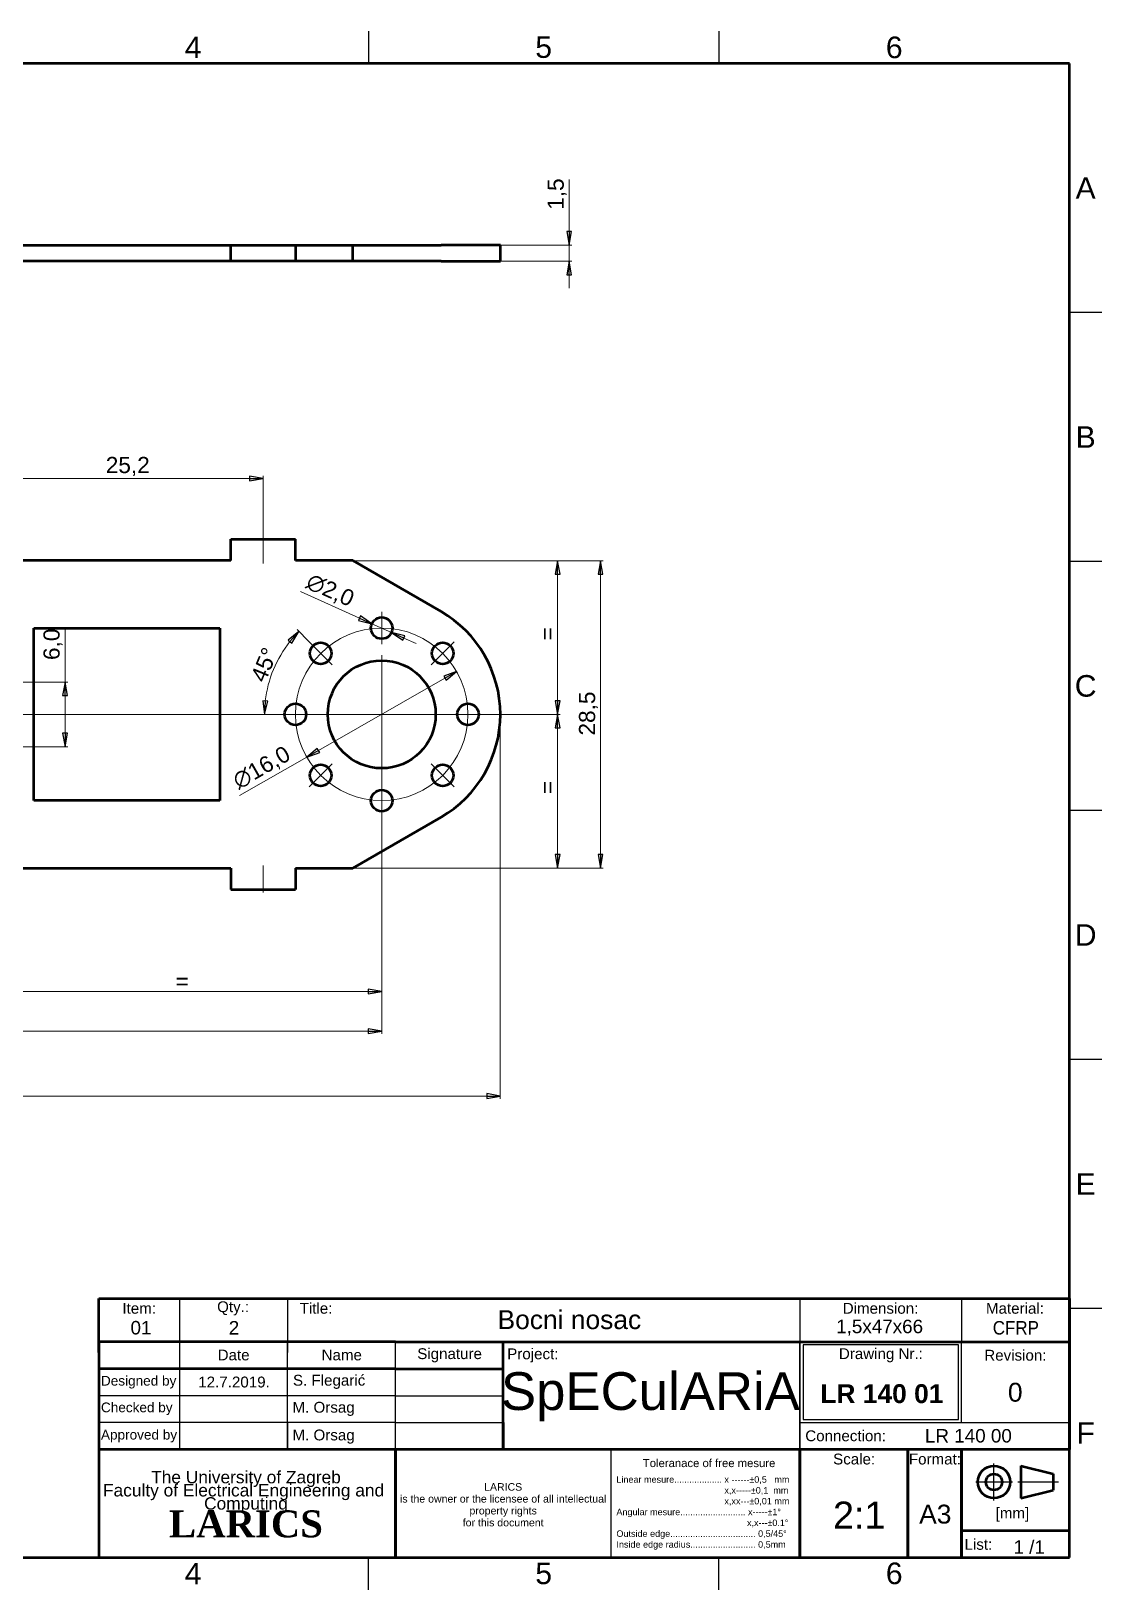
# Model space of a CAD drawing. Header units: millimetres. Extents: x 0 to 208, y 2 to 146.
# Drawn here: x 108.7 to 208, y 2 to 146.5 of the extents above; entities that cross this region are included whole.
import ezdxf
from ezdxf.enums import TextEntityAlignment as Align

# ---------------------------------------------------------------- set-up
doc = ezdxf.new("R2010")
doc.units = ezdxf.units.MM
doc.header["$LTSCALE"] = 0.5
doc.linetypes.add('CHAIN', pattern=[0.3543, 0.2362, -0.0295, 0.0591, -0.0295])
for name, color, linetype, lineweight in [('Center Mark(INTECO)', 7, 'CHAIN', 18), ('Centerline(INTECO)', 7, 'CHAIN', 18), ('Dimensions(INTECO)', 7, 'Continuous', 25), ('Sketch Geometry(INTECO)', 7, 'Continuous', 50), ('Symbols(INTECO)', 7, 'Continuous', 18)]:
    doc.layers.add(name, color=color, linetype=linetype, lineweight=lineweight)
doc.layers.add('Visible Edges(INTECO)', color=7, linetype='Continuous', lineweight=50, true_color=0x262659)
doc.styles.add('Current-ISO-INTECO', font='arial.ttf')
doc.styles.add('Current-ISO-INTECODimensionsText', font='arial.ttf')
doc.styles.add('Text Style101', font='arial.ttf')
doc.styles.add('Text Style102', font='arialbd.ttf')
doc.styles.add('Text Style108', font='arial.ttf', dxfattribs={"width": 0.9})
doc.styles.add('Text Style40', font='arial.ttf')
doc.styles.add('Text Style77', font='arial.ttf')
doc.styles.add('Text Style81', font='arial.ttf')
doc.dimstyles.new('ISO - INTECO', dxfattribs={"dimscale": 0.5, "dimtxt": 3, "dimasz": 2.5, "dimexe": 0.5, "dimexo": 0, "dimgap": 0.4, "dimtad": 1, "dimrnd": 1e-08, "dimzin": 0, "dimtxsty": 'Current-ISO-INTECODimensionsText', "dimblk": 'Filled-3', "dimcen": 0.09, "dimdle": 7, "dimclrd": 7, "dimclre": 7, "dimclrt": 7, "dimadec": 1, "dimazin": 0, "dimtfac": 0.666667, "dimtmove": 0, "dimatfit": 3, "dimfxl": 1, "dimtolj": 1, "dimlwd": 15, "dimlwe": 15, "dimarcsym": 0})

# ---------------------------------------------------------------- blocks, each defined once
blk = doc.blocks.new('Borders INTECO Okvir')
at = {"layer": 'Sketch Geometry(INTECO)', "lineweight": 25}
for p, q in [((280, 293), (280, 287)), ((345, 293), (345, 287)), ((416, 240.83), (410, 240.83)), ((416, 194.67), (410, 194.67)), ((416, 148.5), (410, 148.5)), ((416, 102.33), (410, 102.33)), ((416, 56.17), (410, 56.17)), ((280, 4), (280, 10)), ((345, 4), (345, 10))]:
    blk.add_line(p, q, dxfattribs=at)
at = {"layer": 'Sketch Geometry(INTECO)'}
for p, q in [((410, 287), (20, 287)), ((410, 10), (410, 287)), ((20, 10), (410, 10))]:
    blk.add_line(p, q, dxfattribs=at)
at = {"layer": 'Symbols(INTECO)', "color": 7, "char_height": 4, "style": 'Current-ISO-INTECO'}
for s, insert, attachment_point in [('\\fArial|b0|i0;\\H4.0000;4', (247.5, 292), 2), ('\\fArial|b0|i0;\\H4.0000;5', (312.5, 292.05), 2), ('\\fArial|b0|i0;\\H4.0000;6', (377.5, 292), 2), ('\\fArial|b0|i0;\\H4.0000;A', (413, 263.92), 5), ('\\fArial|b0|i0;\\H4.0000;B', (413, 217.75), 5), ('\\fArial|b0|i0;\\H4.0000;C', (413, 171.58), 5), ('\\fArial|b0|i0;\\H4.0000;D', (413, 125.42), 5), ('\\fArial|b0|i0;\\H4.0000;E', (413, 79.25), 5), ('\\fArial|b0|i0;\\H4.0000;F', (413, 33.08), 5), ('\\fArial|b0|i0;\\H4.0000;4', (247.5, 5), 8), ('\\fArial|b0|i0;\\H4.0000;5', (312.5, 5), 8), ('\\fArial|b0|i0;\\H4.0000;6', (377.5, 5), 8)]:
    blk.add_mtext(s, dxfattribs=dict(at, insert=insert, attachment_point=attachment_point))
blk = doc.blocks.new('Title Blocks LARICS Radionicka EN')
at = {"layer": 'Sketch Geometry(INTECO)'}
for p, q in [((9.74, 57.81), (9.74, 67.81)), ((9.74, 67.81), (24.74, 67.81)), ((24.74, 67.81), (44.74, 67.81)), ((44.74, 67.81), (139.74, 67.81)), ((139.74, 67.81), (169.74, 67.81)), ((169.74, 67.81), (189.74, 67.81)), ((189.74, 67.81), (189.74, 59.81)), ((9.74, 59.81), (9.74, 54.81)), ((24.74, 59.81), (9.74, 59.81)), ((44.74, 59.81), (24.74, 59.81)), ((64.74, 59.81), (44.74, 59.81)), ((64.74, 59.81), (84.74, 59.81)), ((84.74, 39.81), (84.74, 59.81)), ((84.74, 59.81), (139.74, 59.81)), ((139.74, 59.81), (189.74, 59.81)), ((189.74, 59.81), (189.74, 39.81)), ((9.74, 54.81), (9.74, 49.81)), ((24.74, 54.81), (9.74, 54.81)), ((44.74, 54.81), (24.74, 54.81)), ((64.74, 54.81), (44.74, 54.81)), ((64.74, 54.81), (84.74, 54.81)), ((9.74, 49.81), (9.74, 44.81)), ((9.74, 44.81), (9.74, 39.81)), ((84.74, 44.81), (84.74, 39.81)), ((64.74, 39.81), (9.74, 39.81)), ((9.74, 39.81), (9.74, 19.81)), ((64.74, 19.81), (64.74, 39.81)), ((139.74, 39.81), (64.74, 39.81)), ((64.74, 39.81), (64.74, 19.81)), ((139.74, 39.81), (84.74, 39.81)), ((139.74, 19.81), (139.74, 39.81)), ((159.74, 39.81), (139.74, 39.81)), ((139.74, 39.81), (139.74, 19.81)), ((189.74, 39.81), (139.74, 39.81)), ((159.74, 19.81), (159.74, 39.81)), ((169.74, 39.81), (159.74, 39.81)), ((159.74, 39.81), (159.74, 19.81)), ((169.74, 19.81), (169.74, 39.81)), ((189.74, 39.81), (169.74, 39.81)), ((169.74, 39.81), (169.74, 19.81)), ((189.74, 19.81), (189.74, 39.81)), ((180.74, 36.81), (180.74, 30.81)), ((180.74, 36.81), (186.74, 35.31)), ((186.74, 35.31), (186.74, 32.31)), ((180.74, 30.81), (186.74, 32.31)), ((169.74, 24.81), (189.74, 24.81)), ((9.74, 19.81), (64.74, 19.81)), ((64.74, 19.81), (139.74, 19.81)), ((139.74, 19.81), (159.74, 19.81)), ((159.74, 19.81), (169.74, 19.81)), ((169.74, 19.81), (189.74, 19.81))]:
    blk.add_line(p, q, dxfattribs=at)
at = {"layer": 'Sketch Geometry(INTECO)', "lineweight": 25}
for p, q in [((24.74, 67.81), (24.74, 57.8)), ((44.74, 67.81), (44.74, 57.8)), ((139.74, 67.81), (139.74, 59.81)), ((169.74, 67.81), (169.74, 59.81)), ((24.74, 59.81), (24.74, 54.81)), ((44.74, 54.81), (44.74, 59.81)), ((64.74, 54.81), (64.74, 59.81)), ((139.74, 59.81), (139.74, 39.81)), ((139.74, 39.81), (139.74, 59.81)), ((169.14, 59.21), (140.34, 59.21)), ((140.34, 59.21), (140.34, 45.41)), ((169.14, 45.41), (169.14, 59.21)), ((169.74, 44.81), (169.74, 59.81)), ((24.74, 54.81), (24.74, 49.81)), ((44.74, 49.81), (44.74, 54.81)), ((64.74, 49.81), (64.74, 54.81)), ((24.74, 49.81), (9.74, 49.81)), ((24.74, 49.81), (24.74, 44.81)), ((44.74, 49.81), (24.74, 49.81)), ((44.74, 44.81), (44.74, 49.81)), ((64.74, 49.81), (44.74, 49.81)), ((64.74, 44.81), (64.74, 49.81)), ((64.74, 49.81), (84.74, 49.81)), ((24.74, 44.81), (9.74, 44.81)), ((44.74, 44.81), (24.74, 44.81)), ((24.74, 44.81), (24.74, 39.81)), ((44.74, 39.81), (44.74, 44.81)), ((64.74, 44.81), (44.74, 44.81)), ((44.74, 44.81), (44.74, 39.81)), ((64.74, 39.81), (64.74, 44.81)), ((64.74, 44.81), (84.74, 44.81)), ((139.74, 44.81), (189.74, 44.81)), ((140.34, 45.41), (169.14, 45.41)), ((104.74, 19.81), (104.74, 39.81))]:
    blk.add_line(p, q, dxfattribs=at)
at = {"layer": 'Sketch Geometry(INTECO)', "linetype": 'Continuous', "lineweight": 25}
for p, q in [((175.74, 30.4), (175.74, 37.25)), ((172.36, 33.81), (179.15, 33.81)), ((180.18, 33.81), (187.72, 33.81))]:
    blk.add_line(p, q, dxfattribs=at)
at = {"layer": 'Sketch Geometry(INTECO)'}
for radius in [3, 1.5]:
    blk.add_circle((175.74, 33.81), radius, dxfattribs=at)
at = {"layer": 'Symbols(INTECO)', "color": 7, "style": 'Current-ISO-INTECO'}
for s, insert, char_height, width, attachment_point in [('Item:', (17.24, 66), 2.007, 15.1495, 5), ('Qty.:', (34.65, 66), 2.007, 19.3631, 5), ('Dimension:', (154.71, 66), 2.007, 28.4296, 5), ('Material:', (179.63, 66), 2.007, 18.4679, 5), ('Date', (34.75, 57.35), 2.007, 20.0481, 5), ('Name', (54.8, 57.35), 2.007, 20.0481, 5), ('Signature', (74.8, 57.3), 2.007, 20.1445, 5), ('Project:', (85.48, 57.27), 2.007, 16.0912, 4), ('Drawing Nr.:', (154.77, 57.3), 2.0066, 29.9734, 5), ('Revision:', (179.71, 57.3), 2.007, 19.8632, 5), ('\\fArial|b0|i0;\\H1.8000;Designed by', (10.15, 52.31), 1.8, 14.8433, 4), ('\\fArial|b0|i0;\\H1.8000;Checked by', (10.15, 47.37), 1.8, 14.8433, 4), ('\\fArial|b0|i0;\\H1.8000;Approved by', (10.15, 42.31), 1.8, 14.8433, 4), ('Connection:', (140.75, 42.36), 2.0066, 16.7091, 4), ('\\fArial|b0|i0;\\H1.5000;Toleranace of free mesure', (122.92, 37.31), 1.5, 44.5938, 5), ('Scale:', (149.81, 39.07), 2.007, 19.68, 2), ('Format:', (164.79, 39.07), 2.007, 9.8587, 2), ('[mm]', (176.05, 29.06), 2.007, 6.2278, 1), ('List:', (170.28, 22.23), 2.007, 5.4215, 4)]:
    blk.add_mtext(s, dxfattribs=dict(at, insert=insert, char_height=char_height, width=width, attachment_point=attachment_point))
at = {"layer": 'Symbols(INTECO)', "color": 7, "insert": (50.03, 66), "char_height": 2.007, "attachment_point": 5, "style": 'Current-ISO-INTECO'}
blk.add_mtext('Title:', dxfattribs=at)
at = {"layer": 'Symbols(INTECO)', "color": 7, "style": 'Current-ISO-INTECO'}
for s, insert, char_height, width, attachment_point, line_spacing_factor in [('{\\H1.14622x;The University of Zagreb\\PFaculty of Electrical Engineering and \\H1.56004x; \\H0.64101x;Computing\\H1.639x; \\H0.66318x;\\P\\fGeorgia|b1|i0|c0|p18;\\H2x;LARICS\\H1.30482x; }', (37.04, 29.67), 2.0066, 54.7763, 5, 0.635947), ('\\fArial|b0|i0;\\H1.2000;Linear mesure................... x ------\\fAIGDT|b0|i0;\\H1.2000;`\\fArial|b0|i0;\\H1.2000;0,5   mm\\P                                           x,x-----\\fAIGDT|b0|i0;\\H1.2000;`\\fArial|b0|i0;\\H1.2000;0,1  mm\\P                                           x,xx---\\fAIGDT|b0|i0;\\H1.2000;`\\fArial|b0|i0;\\H1.2000;0,01 mm\\PAngular mesure.......................... x-----\\fAIGDT|b0|i0;\\H1.2000;`\\fArial|b0|i0;\\H1.2000;1\\fAIGDT|b0|i0;\\H1.2000;~\\P\\fArial|b0|i0;\\H1.2000;                                                    x,x---\\fAIGDT|b0|i0;\\H1.2000;`\\fArial|b0|i0;\\H1.2000;0.1\\fAIGDT|b0|i0;\\H1.2000;~\\P\\fArial|b0|i0;\\H1.2000;Outside edge.................................. 0,5/45\\fAIGDT|b0|i0;\\H1.2000;~\\P\\fArial|b0|i0;\\H1.2000;Inside edge radius.......................... 0,5mm', (105.73, 28.07), 1.2, 34.7556, 4, 1.0033), ('\\fArial|b0|i0;\\H1.4000;LARICS\\Pis the owner or the licensee of all intellectual property rights\\Pfor this document', (84.73, 29.58), 1.4, 40.0328, 5, 0.944222), ('\\fArial|b0|i0;\\H2.5000;1 /1 ', (182.27, 21.73), 2.5, 16.21, 5, 0.708166)]:
    blk.add_mtext(s, dxfattribs=dict(at, insert=insert, char_height=char_height, width=width, attachment_point=attachment_point, line_spacing_factor=line_spacing_factor))
at = {"layer": 'Symbols(INTECO)', "color": 7}
for tag, p, height, style in [('Pozicija_001', (15.63, 61.17), 2.5, 'Text Style77'), ('Komada_001', (33.84, 61.15), 2.5, 'Text Style77'), ('TITLE_001', (83.69, 62.16), 3.5, 'Text Style40'), ('Gabariti_001', (146.48, 61.4), 2.5, 'Text Style77'), ('CREATION_DATE_001', (28.19, 51.34), 2.01, 'Current-ISO-INTECO'), ('AUTHOR_001', (45.75, 51.67), 2.01, 'Current-ISO-INTECO'), ('PROJECT_001', (84.32, 47.16), 7, 'Text Style101'), ('REVISION_NUMBER_001', (178.33, 48.7), 3.5, 'Text Style40'), ('PART_NUMBER_001', (143.54, 48.44), 3.5, 'Text Style102'), ('CHECKED_BY_001', (45.66, 46.66), 2.01, 'Current-ISO-INTECO'), ('ENG_APPROVED_BY_001', (45.66, 41.52), 2.01, 'Current-ISO-INTECO'), ('Veza_sa_001', (162.94, 41.13), 2.5, 'Text Style77'), ('<Mjerilo>_001', (145.9, 25.18), 5, 'Text Style81'), ('Sheet_Size_001', (161.87, 26.1), 3.5, 'Text Style40')]:
    blk.add_attdef(tag, p, '', height=height, dxfattribs=dict(at, style=style))
at = {"layer": 'Symbols(INTECO)', "color": 7, "style": 'Text Style108', "width": 0.9}
blk.add_attdef('MATERIAL_001', (175.52, 61.15), '', height=2.5, dxfattribs=at)
at = {"layer": 'Symbols(INTECO)', "color": 7, "style": 'Current-ISO-INTECO'}
for tag, p in [('CHECKED_DATE', (34.71, 47.3)), ('ENG_APPROVAL_DATE', (34.77, 42.34))]:
    blk.add_attdef(tag, text='', height=2.01, dxfattribs=at).set_placement(p, align=Align.MIDDLE_CENTER)
blk = doc.blocks.new('Filled-3')
at = {"color": 0}
for p, q in [((0, 0), (-1, 0.18)), ((-1, 0.18), (-1, -0.18)), ((-1, 0), (0, 0)), ((-1, -0.18), (0, 0))]:
    blk.add_line(p, q, dxfattribs=at)
at = {"color": 0, "flags": 128}
blk.add_lwpolyline([(-1, -0.18), (0, 0), (-1, 0.18), (-1, -0.18)], dxfattribs=at)
at = {"color": 0}
blk.add_solid([(-1, -0.18), (0, 0), (-1, 0.18), (-1, -0.18)], dxfattribs=at)
blk = doc.blocks.new('*D25')
at = {"layer": 'Defpoints', "color": 0, "linetype": 'Continuous', "transparency": 16777216}
for p in [(148.18, 87.14), (134.29, 79.19)]:
    blk.add_point(p, dxfattribs=at)
at = {"layer": 'Dimensions(INTECO)', "color": 7, "linetype": 'Continuous', "lineweight": 15, "transparency": 16777216}
for p, q in [((147.09, 86.52), (135.37, 79.81)), ((134.29, 79.19), (128.06, 75.63))]:
    blk.add_line(p, q, dxfattribs=at)
at = {"layer": 'Dimensions(INTECO)', "color": 7, "linetype": 'Continuous', "lineweight": 15, "transparency": 16777216, "xscale": 1.25, "yscale": 1.25, "zscale": 1.25}
for p, rotation in [((148.18, 87.14), 29.78324675128475), ((134.29, 79.19), 209.7832467512847)]:
    blk.add_blockref('Filled-3', p, dxfattribs=dict(at, rotation=rotation))
at = {"layer": 'Dimensions(INTECO)', "color": 7, "linetype": 'Continuous', "lineweight": 18, "transparency": 16777216, "insert": (127.22, 77.51), "char_height": 1.5, "attachment_point": 1, "rotation": 29.7832, "style": 'Current-ISO-INTECODimensionsText'}
blk.add_mtext('\\A1;∅16,0', dxfattribs=at)
blk = doc.blocks.new('*D28')
at = {"layer": 'Defpoints', "color": 0, "linetype": 'Continuous', "transparency": 16777216}
for p in [(68.73, 77.66), (141.23, 77.66), (141.23, 53.79)]:
    blk.add_point(p, dxfattribs=at)
at = {"layer": 'Dimensions(INTECO)', "color": 7, "linetype": 'Continuous', "lineweight": 15, "transparency": 16777216}
for p, q in [((68.73, 77.66), (68.73, 53.54)), ((141.23, 77.66), (141.23, 53.54)), ((69.98, 53.79), (139.98, 53.79))]:
    blk.add_line(p, q, dxfattribs=at)
at = {"layer": 'Dimensions(INTECO)', "color": 7, "linetype": 'Continuous', "lineweight": 15, "transparency": 16777216, "xscale": 1.25, "yscale": 1.25, "zscale": 1.25, "rotation": 180}
blk.add_blockref('Filled-3', (68.73, 53.79), dxfattribs=at)
at = {"layer": 'Dimensions(INTECO)', "color": 7, "linetype": 'Continuous', "lineweight": 15, "transparency": 16777216, "xscale": 1.25, "yscale": 1.25, "zscale": 1.25}
blk.add_blockref('Filled-3', (141.23, 53.79), dxfattribs=at)
at = {"layer": 'Dimensions(INTECO)', "color": 7, "linetype": 'Continuous', "lineweight": 18, "transparency": 16777216, "insert": (103.04, 55.79), "char_height": 1.5, "attachment_point": 1, "style": 'Current-ISO-INTECODimensionsText'}
blk.add_mtext('\\A1;72,5', dxfattribs=at)
blk = doc.blocks.new('*D29')
at = {"layer": 'Defpoints', "color": 0, "linetype": 'Continuous', "transparency": 16777216}
for p in [(57.73, 83.16), (152.23, 83.16), (152.23, 47.78)]:
    blk.add_point(p, dxfattribs=at)
at = {"layer": 'Dimensions(INTECO)', "color": 7, "linetype": 'Continuous', "lineweight": 15, "transparency": 16777216}
for p, q in [((57.73, 83.16), (57.73, 47.53)), ((152.23, 83.16), (152.23, 47.53)), ((58.98, 47.78), (150.98, 47.78))]:
    blk.add_line(p, q, dxfattribs=at)
at = {"layer": 'Dimensions(INTECO)', "color": 7, "linetype": 'Continuous', "lineweight": 15, "transparency": 16777216, "xscale": 1.25, "yscale": 1.25, "zscale": 1.25, "rotation": 180}
blk.add_blockref('Filled-3', (57.73, 47.78), dxfattribs=at)
at = {"layer": 'Dimensions(INTECO)', "color": 7, "linetype": 'Continuous', "lineweight": 15, "transparency": 16777216, "xscale": 1.25, "yscale": 1.25, "zscale": 1.25}
blk.add_blockref('Filled-3', (152.23, 47.78), dxfattribs=at)
at = {"layer": 'Dimensions(INTECO)', "color": 7, "linetype": 'Continuous', "lineweight": 18, "transparency": 16777216, "insert": (103.22, 49.95), "char_height": 1.5, "attachment_point": 1, "style": 'Current-ISO-INTECODimensionsText'}
blk.add_mtext('\\A1;\\fArial|b0|i0;\\H1.5000;(95)', dxfattribs=at)
blk = doc.blocks.new('*D31')
at = {"layer": 'Defpoints', "color": 0, "linetype": 'Continuous', "transparency": 16777216}
for p in [(106.48, 86.16), (105.98, 80.16), (111.87, 80.16)]:
    blk.add_point(p, dxfattribs=at)
at = {"layer": 'Dimensions(INTECO)', "color": 7, "linetype": 'Continuous', "lineweight": 15, "transparency": 16777216}
for p, q in [((111.87, 86.16), (111.87, 91.13)), ((106.48, 86.16), (112.12, 86.16)), ((111.87, 81.41), (111.87, 84.91)), ((105.98, 80.16), (112.12, 80.16))]:
    blk.add_line(p, q, dxfattribs=at)
at = {"layer": 'Dimensions(INTECO)', "color": 7, "linetype": 'Continuous', "lineweight": 15, "transparency": 16777216, "xscale": 1.25, "yscale": 1.25, "zscale": 1.25}
for p, rotation in [((111.87, 86.16), 90), ((111.87, 80.16), 270)]:
    blk.add_blockref('Filled-3', p, dxfattribs=dict(at, rotation=rotation))
at = {"layer": 'Dimensions(INTECO)', "color": 7, "linetype": 'Continuous', "lineweight": 18, "transparency": 16777216, "insert": (109.87, 88.2), "char_height": 1.5, "attachment_point": 1, "rotation": 90, "style": 'Current-ISO-INTECODimensionsText'}
blk.add_mtext('\\A1;6,0', dxfattribs=at)
blk = doc.blocks.new('*D32')
at = {"layer": 'Defpoints', "color": 0, "linetype": 'Continuous', "transparency": 16777216}
for p in [(130.23, 105.03), (104.98, 100.04), (130.23, 99.66)]:
    blk.add_point(p, dxfattribs=at)
at = {"layer": 'Dimensions(INTECO)', "color": 7, "linetype": 'Continuous', "lineweight": 15, "transparency": 16777216}
for p, q in [((104.98, 100.04), (104.98, 105.28)), ((106.23, 105.03), (128.98, 105.03)), ((130.23, 99.66), (130.23, 105.28))]:
    blk.add_line(p, q, dxfattribs=at)
at = {"layer": 'Dimensions(INTECO)', "color": 7, "linetype": 'Continuous', "lineweight": 15, "transparency": 16777216, "xscale": 1.25, "yscale": 1.25, "zscale": 1.25, "rotation": 180}
blk.add_blockref('Filled-3', (104.98, 105.03), dxfattribs=at)
at = {"layer": 'Dimensions(INTECO)', "color": 7, "linetype": 'Continuous', "lineweight": 15, "transparency": 16777216, "xscale": 1.25, "yscale": 1.25, "zscale": 1.25}
blk.add_blockref('Filled-3', (130.23, 105.03), dxfattribs=at)
at = {"layer": 'Dimensions(INTECO)', "color": 7, "linetype": 'Continuous', "lineweight": 18, "transparency": 16777216, "insert": (115.65, 107.03), "char_height": 1.5, "attachment_point": 1, "style": 'Current-ISO-INTECODimensionsText'}
blk.add_mtext('\\A1;25,2', dxfattribs=at)
blk = doc.blocks.new('*D41')
at = {"layer": 'Defpoints', "color": 0, "linetype": 'Continuous', "transparency": 16777216}
for p in [(141.23, 77.66), (104.98, 65.29), (141.23, 57.47)]:
    blk.add_point(p, dxfattribs=at)
at = {"layer": 'Dimensions(INTECO)', "color": 7, "linetype": 'Continuous', "lineweight": 15, "transparency": 16777216}
for p, q in [((141.23, 77.66), (141.23, 57.22)), ((104.98, 65.29), (104.98, 57.22)), ((106.23, 57.47), (139.98, 57.47))]:
    blk.add_line(p, q, dxfattribs=at)
at = {"layer": 'Dimensions(INTECO)', "color": 7, "linetype": 'Continuous', "lineweight": 15, "transparency": 16777216, "xscale": 1.25, "yscale": 1.25, "zscale": 1.25, "rotation": 180}
blk.add_blockref('Filled-3', (104.98, 57.47), dxfattribs=at)
at = {"layer": 'Dimensions(INTECO)', "color": 7, "linetype": 'Continuous', "lineweight": 15, "transparency": 16777216, "xscale": 1.25, "yscale": 1.25, "zscale": 1.25}
blk.add_blockref('Filled-3', (141.23, 57.47), dxfattribs=at)
at = {"layer": 'Dimensions(INTECO)', "color": 7, "linetype": 'Continuous', "lineweight": 18, "transparency": 16777216, "insert": (121.54, 59.17), "char_height": 1.5, "attachment_point": 1, "style": 'Current-ISO-INTECODimensionsText'}
blk.add_mtext('\\A1; \\fArial|b0|i0;\\H1.5000;=', dxfattribs=at)
blk = doc.blocks.new('*D42')
at = {"layer": 'Defpoints', "color": 0, "linetype": 'Continuous', "transparency": 16777216}
for p in [(134.52, 89.88), (131.83, 88.59), (141.23, 83.16), (141.23, 83.16)]:
    blk.add_point(p, dxfattribs=at)
at = {"layer": 'Dimensions(INTECO)', "color": 7, "linetype": 'Continuous', "lineweight": 15, "transparency": 16777216}
blk.add_line((134.52, 89.88), (133.38, 91.02), dxfattribs=at)
blk.add_arc((141.23, 83.16), 10.86, 141.5995, 173.4005, dxfattribs=at)
at = {"layer": 'Dimensions(INTECO)', "color": 7, "linetype": 'Continuous', "lineweight": 15, "transparency": 16777216, "xscale": 1.25, "yscale": 1.25, "zscale": 1.25}
for p, rotation in [((133.55, 90.84), 48.29977194846959), ((130.37, 83.16), 266.7002280515422)]:
    blk.add_blockref('Filled-3', p, dxfattribs=dict(at, rotation=rotation))
at = {"layer": 'Dimensions(INTECO)', "color": 7, "linetype": 'Continuous', "lineweight": 18, "transparency": 16777216, "insert": (129.03, 86.59), "char_height": 1.5, "attachment_point": 1, "rotation": 67.5, "style": 'Current-ISO-INTECODimensionsText'}
blk.add_mtext('\\A1;45°', dxfattribs=at)
blk = doc.blocks.new('*D43')
at = {"layer": 'Defpoints', "color": 0, "linetype": 'Continuous', "transparency": 16777216}
for p in [(140.32, 91.57), (142.15, 90.75)]:
    blk.add_point(p, dxfattribs=at)
at = {"layer": 'Dimensions(INTECO)', "color": 7, "linetype": 'Continuous', "lineweight": 15, "transparency": 16777216}
for p, q in [((139.18, 92.08), (133.7, 94.54)), ((142.15, 90.75), (140.32, 91.57)), ((143.29, 90.24), (144.43, 89.73))]:
    blk.add_line(p, q, dxfattribs=at)
at = {"layer": 'Dimensions(INTECO)', "color": 7, "linetype": 'Continuous', "lineweight": 15, "transparency": 16777216, "xscale": 1.25, "yscale": 1.25, "zscale": 1.25}
for p, rotation in [((140.32, 91.57), 335.8769227417054), ((142.15, 90.75), 155.8769227417054)]:
    blk.add_blockref('Filled-3', p, dxfattribs=dict(at, rotation=rotation))
at = {"layer": 'Dimensions(INTECO)', "color": 7, "linetype": 'Continuous', "lineweight": 18, "transparency": 16777216, "insert": (134.72, 96.33), "char_height": 1.5, "attachment_point": 1, "rotation": 335.8769, "style": 'Current-ISO-INTECODimensionsText'}
blk.add_mtext('\\A1;∅2,0', dxfattribs=at)
blk = doc.blocks.new('*D44')
at = {"layer": 'Defpoints', "color": 0, "linetype": 'Continuous', "transparency": 16777216}
for p in [(138.55, 97.41), (157.54, 97.41), (155.47, 83.16)]:
    blk.add_point(p, dxfattribs=at)
at = {"layer": 'Dimensions(INTECO)', "color": 7, "linetype": 'Continuous', "lineweight": 15, "transparency": 16777216}
for p, q in [((138.55, 97.41), (157.79, 97.41)), ((157.54, 84.41), (157.54, 96.16)), ((155.47, 83.16), (157.79, 83.16))]:
    blk.add_line(p, q, dxfattribs=at)
at = {"layer": 'Dimensions(INTECO)', "color": 7, "linetype": 'Continuous', "lineweight": 15, "transparency": 16777216, "xscale": 1.25, "yscale": 1.25, "zscale": 1.25}
for p, rotation in [((157.54, 97.41), 90), ((157.54, 83.16), 270)]:
    blk.add_blockref('Filled-3', p, dxfattribs=dict(at, rotation=rotation))
at = {"layer": 'Dimensions(INTECO)', "color": 7, "linetype": 'Continuous', "lineweight": 18, "transparency": 16777216, "insert": (155.84, 89.44), "char_height": 1.5, "attachment_point": 1, "rotation": 90, "style": 'Current-ISO-INTECODimensionsText'}
blk.add_mtext('\\A1; \\fArial|b0|i0;\\H1.5000;=', dxfattribs=at)
blk = doc.blocks.new('*D45')
at = {"layer": 'Defpoints', "color": 0, "linetype": 'Continuous', "transparency": 16777216}
for p in [(155.47, 83.16), (138.55, 68.91), (157.54, 68.91)]:
    blk.add_point(p, dxfattribs=at)
at = {"layer": 'Dimensions(INTECO)', "color": 7, "linetype": 'Continuous', "lineweight": 15, "transparency": 16777216}
for p, q in [((155.47, 83.16), (157.79, 83.16)), ((157.54, 81.91), (157.54, 70.16)), ((138.55, 68.91), (157.79, 68.91))]:
    blk.add_line(p, q, dxfattribs=at)
at = {"layer": 'Dimensions(INTECO)', "color": 7, "linetype": 'Continuous', "lineweight": 15, "transparency": 16777216, "xscale": 1.25, "yscale": 1.25, "zscale": 1.25}
for p, rotation in [((157.54, 83.16), 90), ((157.54, 68.91), 270)]:
    blk.add_blockref('Filled-3', p, dxfattribs=dict(at, rotation=rotation))
at = {"layer": 'Dimensions(INTECO)', "color": 7, "linetype": 'Continuous', "lineweight": 18, "transparency": 16777216, "insert": (155.84, 75.19), "char_height": 1.5, "attachment_point": 1, "rotation": 90, "style": 'Current-ISO-INTECODimensionsText'}
blk.add_mtext('\\A1; \\fArial|b0|i0;\\H1.5000;=', dxfattribs=at)
blk = doc.blocks.new('*D46')
at = {"layer": 'Defpoints', "color": 0, "linetype": 'Continuous', "transparency": 16777216}
for p in [(138.55, 97.41), (161.52, 97.41), (138.55, 68.91)]:
    blk.add_point(p, dxfattribs=at)
at = {"layer": 'Dimensions(INTECO)', "color": 7, "linetype": 'Continuous', "lineweight": 15, "transparency": 16777216}
for p, q in [((138.55, 97.41), (161.77, 97.41)), ((161.52, 70.16), (161.52, 96.16)), ((138.55, 68.91), (161.77, 68.91))]:
    blk.add_line(p, q, dxfattribs=at)
at = {"layer": 'Dimensions(INTECO)', "color": 7, "linetype": 'Continuous', "lineweight": 15, "transparency": 16777216, "xscale": 1.25, "yscale": 1.25, "zscale": 1.25}
for p, rotation in [((161.52, 97.41), 90), ((161.52, 68.91), 270)]:
    blk.add_blockref('Filled-3', p, dxfattribs=dict(at, rotation=rotation))
at = {"layer": 'Dimensions(INTECO)', "color": 7, "linetype": 'Continuous', "lineweight": 18, "transparency": 16777216, "insert": (159.52, 81.2), "char_height": 1.5, "attachment_point": 1, "rotation": 90, "style": 'Current-ISO-INTECODimensionsText'}
blk.add_mtext('\\A1;28,5', dxfattribs=at)
blk = doc.blocks.new('*D48')
at = {"layer": 'Defpoints', "color": 0, "linetype": 'Continuous', "transparency": 16777216}
for p in [(146.73, 126.67), (158.62, 126.67), (146.73, 125.17)]:
    blk.add_point(p, dxfattribs=at)
at = {"layer": 'Dimensions(INTECO)', "color": 7, "linetype": 'Continuous', "lineweight": 15, "transparency": 16777216}
for p, q in [((158.62, 127.92), (158.62, 132.75)), ((146.73, 126.67), (158.87, 126.67)), ((158.62, 125.17), (158.62, 126.67)), ((146.73, 125.17), (158.87, 125.17)), ((158.62, 123.92), (158.62, 122.67))]:
    blk.add_line(p, q, dxfattribs=at)
at = {"layer": 'Dimensions(INTECO)', "color": 7, "linetype": 'Continuous', "lineweight": 15, "transparency": 16777216, "xscale": 1.25, "yscale": 1.25, "zscale": 1.25}
for p, rotation in [((158.62, 126.67), 270), ((158.62, 125.17), 90)]:
    blk.add_blockref('Filled-3', p, dxfattribs=dict(at, rotation=rotation))
at = {"layer": 'Dimensions(INTECO)', "color": 7, "linetype": 'Continuous', "lineweight": 18, "transparency": 16777216, "insert": (156.61, 129.94), "char_height": 1.5, "attachment_point": 1, "rotation": 90, "style": 'Current-ISO-INTECODimensionsText'}
blk.add_mtext('\\A1;1,5', dxfattribs=at)

msp = doc.modelspace()

# ---------------------------------------------------------------- linework, layer by layer
at = {"layer": 'Center Mark(INTECO)', "linetype": 'Continuous'}
for p, q in [((141.233, 89.662), (141.233, 92.662)), ((134.515, 89.88), (136.637, 87.759)), ((147.95, 89.88), (145.829, 87.759)), ((141.233, 88.662), (141.233, 77.662)), ((155.47, 83.162), (57.233, 83.162)), ((131.733, 83.162), (134.733, 83.162)), ((146.733, 83.162), (135.733, 83.162)), ((152.733, 83.162), (140.983, 83.162)), ((141.233, 83.412), (141.233, 82.912)), ((150.733, 83.162), (147.733, 83.162)), ((134.515, 76.445), (136.637, 78.566)), ((147.95, 76.445), (145.829, 78.566)), ((141.233, 73.662), (141.233, 76.662))]:
    msp.add_line(p, q, dxfattribs=at)
at = {"layer": 'Centerline(INTECO)', "linetype": 'Continuous'}
for p, q in [((130.233, 97.162), (130.233, 99.662)), ((130.233, 69.162), (130.233, 66.662))]:
    msp.add_line(p, q, dxfattribs=at)
msp.add_circle((141.233, 83.162), 8, dxfattribs=at)
at = {"layer": 'Visible Edges(INTECO)'}
for p, q in [((107.983, 126.67), (127.233, 126.67)), ((127.233, 125.17), (127.233, 126.67)), ((127.233, 126.67), (133.233, 126.67)), ((133.233, 126.67), (133.233, 125.17)), ((133.233, 126.67), (138.551, 126.67)), ((138.551, 125.17), (138.551, 126.67)), ((138.551, 126.67), (146.733, 126.67)), ((152.233, 126.67), (146.733, 126.67)), ((152.233, 125.17), (152.233, 126.67)), ((127.233, 125.17), (107.983, 125.17)), ((133.233, 125.17), (127.233, 125.17)), ((138.551, 125.17), (133.233, 125.17)), ((146.733, 125.17), (138.551, 125.17)), ((146.733, 125.17), (152.233, 125.17)), ((127.233, 97.412), (127.233, 99.412)), ((127.233, 99.412), (133.233, 99.412)), ((133.233, 97.412), (133.233, 99.412)), ((127.233, 97.412), (107.983, 97.412)), ((138.551, 97.412), (133.233, 97.412)), ((146.733, 92.689), (138.551, 97.412)), ((108.983, 75.162), (108.983, 91.162)), ((108.983, 91.162), (126.233, 91.162)), ((126.233, 91.162), (126.233, 75.162)), ((126.233, 75.162), (108.983, 75.162)), ((138.551, 68.912), (146.733, 73.636)), ((107.983, 68.912), (127.233, 68.912)), ((127.233, 68.912), (127.233, 66.912)), ((133.233, 68.912), (133.233, 66.912)), ((133.233, 68.912), (138.551, 68.912)), ((127.233, 66.912), (133.233, 66.912))]:
    msp.add_line(p, q, dxfattribs=at)
for centre, radius in [((141.233, 91.162), 1), ((135.576, 88.819), 1), ((146.89, 88.819), 1), ((141.233, 83.162), 5), ((133.233, 83.162), 1), ((149.233, 83.162), 1), ((135.576, 77.506), 1), ((146.89, 77.506), 1), ((141.233, 75.162), 1)]:
    msp.add_circle(centre, radius, dxfattribs=at)
msp.add_arc((141.233, 83.162), 11, 300, 60, dxfattribs=at)

# ---------------------------------------------------------------- block references
at = {"xscale": 0.5, "yscale": 0.5, "zscale": 0.5}
msp.add_blockref('Borders INTECO Okvir', (0, 0), dxfattribs=at)
msp.add_blockref('Title Blocks LARICS Radionicka EN', (110.129, -4.907), dxfattribs=at).add_auto_attribs({'Sheet_Size_001': 'A3', '<Mjerilo>_001': '2:1', 'CREATION_DATE_001': '12.7.2019.', 'AUTHOR_001': 'S. Flegarić', 'CHECKED_BY_001': 'M. Orsag', 'ENG_APPROVED_BY_001': 'M. Orsag', 'PROJECT_001': 'SpECulARiA', 'PART_NUMBER_001': 'LR 140 01', 'REVISION_NUMBER_001': '0', 'Veza_sa_001': 'LR 140 00', 'TITLE_001': 'Bocni nosac', 'MATERIAL_001': 'CFRP', 'Pozicija_001': '01', 'Komada_001': '2', 'Gabariti_001': '1,5x47x66'})

# ---------------------------------------------------------------- dimensions: what is measured, and where the dimension line sits
at = {"layer": 'Dimensions(INTECO)', "color": 7, "linetype": 'Continuous', "lineweight": 18}
for base, p1, p2, angle, override, picture, middle in [((158.616, 126.67), (146.733, 125.17), (146.733, 126.67), 90, {"dimgap": 0.4, "dimdec": 1, "dimtol": 0, "dimlim": 0, "dimtp": 0, "dimtm": 0, "dimtdec": 1, "dimtofl": 1, "dimatfit": 1}, '*D48', (158.616, 131.245)), ((130.232800329, 105.029096546), (104.982800329, 100.038931239), (130.232800329, 99.662418458), 180, {"dimgap": 0.4, "dimdec": 1, "dimtol": 0, "dimlim": 0, "dimtp": 0, "dimtm": 0, "dimtdec": 1, "dimtofl": 0, "dimatfit": 1}, '*D32', (117.607800329, 105.029096546)), ((161.524, 97.412), (138.551, 68.912), (138.551, 97.412), 270, {"dimgap": 0.4, "dimdec": 1, "dimtol": 0, "dimlim": 0, "dimtp": 0, "dimtm": 0, "dimtdec": 1, "dimtofl": 0, "dimatfit": 1}, '*D46', (161.524, 83.162)), ((111.873, 80.162), (106.483, 86.162), (105.983, 80.162), 90, {"dimgap": 0.4, "dimdec": 1, "dimtol": 0, "dimlim": 0, "dimtp": 0, "dimtm": 0, "dimtdec": 1, "dimtofl": 0, "dimatfit": 2}, '*D31', (111.873, 89.562)), ((141.233, 53.786), (68.733, 77.662), (141.233, 77.662), 180, {"dimgap": 0.4, "dimdec": 1, "dimtol": 0, "dimlim": 0, "dimtp": 0, "dimtm": 0, "dimtdec": 1, "dimtofl": 0, "dimatfit": 1}, '*D28', (104.983, 53.786))]:
    dim = msp.add_linear_dim(base=base, p1=p1, p2=p2, angle=angle, dimstyle='ISO - INTECO', override=override, dxfattribs=at)
    dim.commit()
    dim.dimension.update_dxf_attribs({"geometry": picture, "text_midpoint": middle, "dimtype": 160})
for base, p1, p2, angle, text, override, picture, middle in [((157.542, 97.412), (155.47, 83.162), (138.551, 97.412), 90, ' \\fArial|b0|i0;\\H1.5000;=', {"dimgap": 0.4, "dimdec": 2, "dimtol": 0, "dimlim": 0, "dimtp": 0, "dimtm": 0, "dimtdec": 2, "dimtofl": 0, "dimatfit": 1}, '*D44', (157.542, 90.287)), ((152.232800329, 47.77896663), (57.732800329, 83.162418458), (152.232800329, 83.162418458), 180, '\\fArial|b0|i0;\\H1.5000;(<>)', {"dimgap": 0.4, "dimdec": 0, "dimtol": 0, "dimlim": 0, "dimtp": 0, "dimtm": 0, "dimtdec": 0, "dimtofl": 0, "dimatfit": 1}, '*D29', (104.982800329, 47.77896663)), ((157.542, 68.912), (155.47, 83.162), (138.551, 68.912), 90, ' \\fArial|b0|i0;\\H1.5000;=', {"dimgap": 0.4, "dimdec": 2, "dimtol": 0, "dimlim": 0, "dimtp": 0, "dimtm": 0, "dimtdec": 2, "dimtofl": 0, "dimatfit": 1}, '*D45', (157.542, 76.037)), ((141.233, 57.474), (104.983, 65.289), (141.233, 77.662), 180, ' \\fArial|b0|i0;\\H1.5000;=', {"dimgap": 0.4, "dimdec": 2, "dimtol": 0, "dimlim": 0, "dimtp": 0, "dimtm": 0, "dimtdec": 2, "dimtofl": 0, "dimatfit": 1}, '*D41', (122.38, 57.474))]:
    dim = msp.add_linear_dim(base=base, p1=p1, p2=p2, angle=angle, text=text, dimstyle='ISO - INTECO', override=override, dxfattribs=at)
    dim.commit()
    dim.dimension.update_dxf_attribs({"geometry": picture, "text_midpoint": middle, "dimtype": 160})
for p1, p2, picture, middle in [((142.145, 90.754), (140.32, 91.571), '*D43', (135.867, 93.565)), ((148.176, 87.136), (134.29, 79.189), '*D25', (130.634, 77.097))]:
    dim = msp.add_diameter_dim_2p(p1=p1, p2=p2, dimstyle='ISO - INTECO', override={"dimgap": 0.4, "dimdec": 1, "dimlfac": 1, "dimtol": 0, "dimlim": 0, "dimtp": 0, "dimtm": 0, "dimtdec": 1, "dimatfit": 2}, dxfattribs=at)
    dim.commit()
    dim.dimension.update_dxf_attribs({"geometry": picture, "text_midpoint": middle, "dimtype": 163})
dim = msp.add_angular_dim_3p(base=(131.829, 88.592), center=(141.233, 83.162), p1=(134.515, 89.88), p2=(141.228, 83.162), dimstyle='ISO - INTECO', override={"dimgap": 0.4, "dimse2": 1, "dimadec": 0, "dimtol": 0, "dimlim": 0, "dimtp": 0, "dimtm": 0, "dimtdec": 0}, dxfattribs=at)
dim.commit()
dim.dimension.update_dxf_attribs({"geometry": '*D42', "text_midpoint": (131.201, 87.318), "dimtype": 165})

doc.saveas('drawing.dxf')
